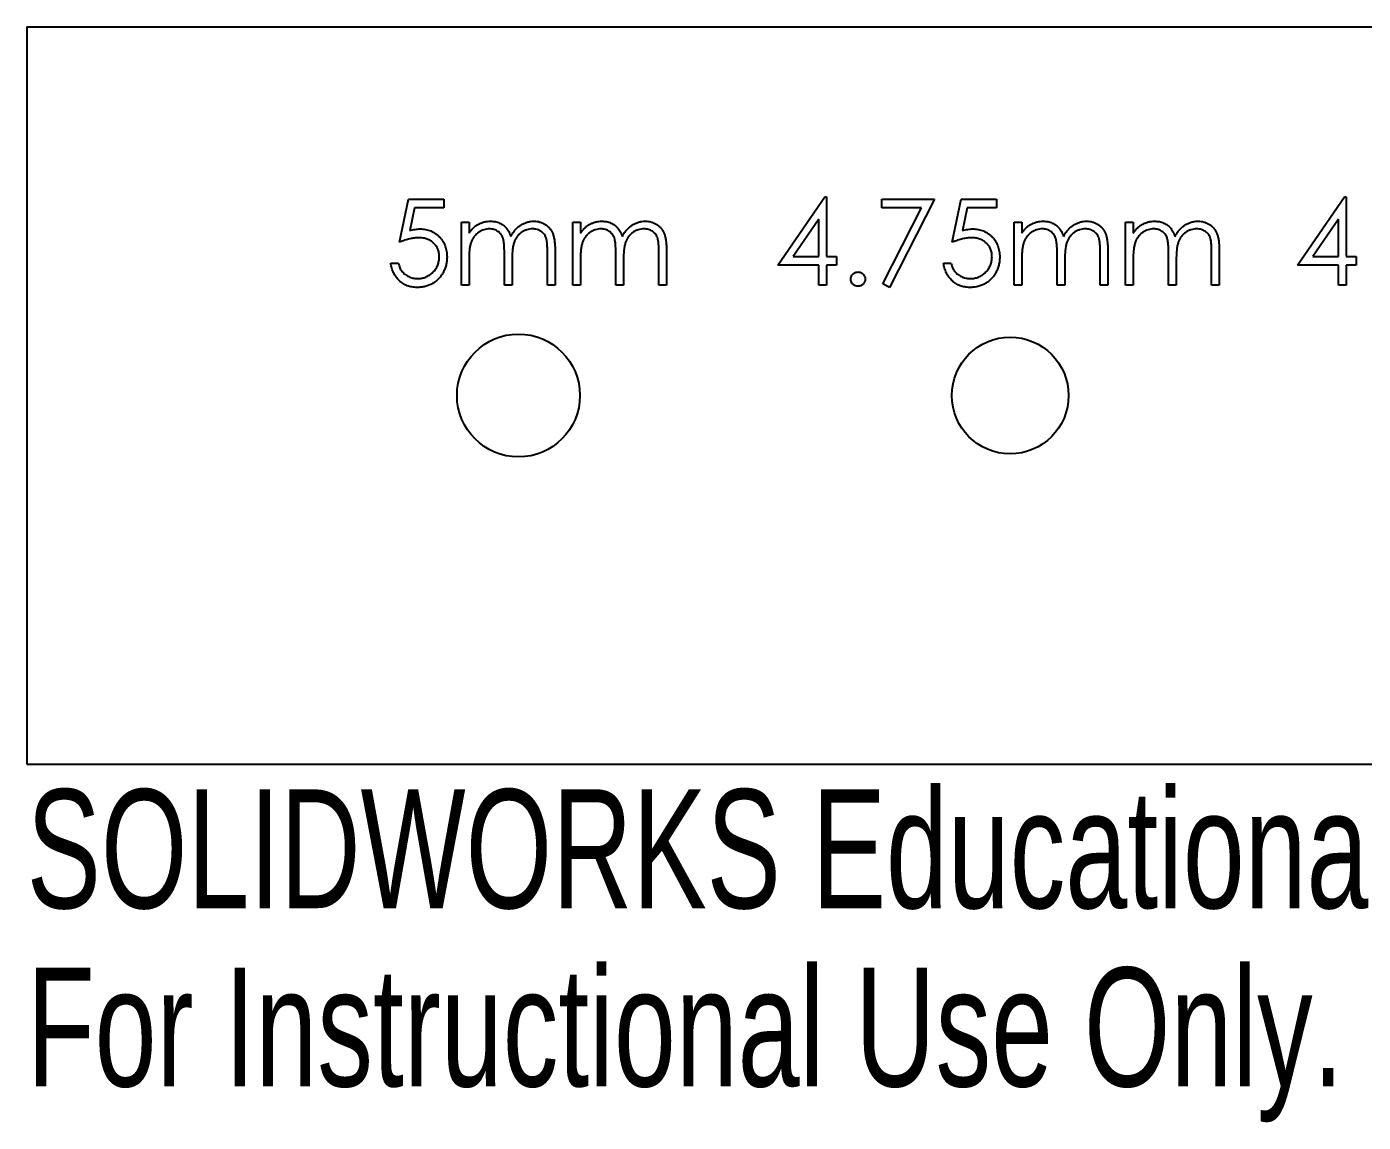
# Model space of a CAD drawing. Header units: millimetres. Extents: x 0 to 250, y -15 to 112.
# Drawn here: x 0 to 54.4, y -14.6 to 30 of the extents above; entities that cross this region are included whole.
import ezdxf

# ---------------------------------------------------------------- set-up
doc = ezdxf.new("R2010")
doc.units = ezdxf.units.MM
doc.styles.add('SLDTEXTSTYLE0', font='TXT', dxfattribs={"width": 0.7})

msp = doc.modelspace()

# ---------------------------------------------------------------- linework, layer by layer
at = {"color": 7, "linetype": 'Continuous', "lineweight": 25}
for p, q in [((0, 30), (0, 0)), ((0, 30), (250, 30)), ((15.163, 21.237), (15.522, 22.987)), ((15.522, 22.987), (16.958, 22.987)), ((16.958, 22.987), (16.958, 22.628)), ((30.554, 20.295), (32.465, 23.077)), ((32.465, 23.077), (32.529, 23.077)), ((32.529, 23.077), (32.529, 20.654)), ((34.772, 22.987), (36.926, 22.987)), ((34.772, 22.628), (34.772, 22.987)), ((36.926, 22.987), (35.086, 19.397)), ((37.644, 21.237), (38.003, 22.987)), ((38.003, 22.987), (39.439, 22.987)), ((39.439, 22.987), (39.439, 22.628)), ((51.689, 20.295), (53.599, 23.077)), ((53.599, 23.077), (53.663, 23.077)), ((53.663, 23.077), (53.663, 20.654)), ((15.768, 22.628), (15.579, 21.707)), ((16.958, 22.628), (15.768, 22.628)), ((36.395, 22.628), (34.772, 22.628)), ((34.815, 19.547), (36.395, 22.628)), ((38.248, 22.628), (38.06, 21.707)), ((39.439, 22.628), (38.248, 22.628)), ((17.676, 22.045), (17.99, 22.045)), ((17.676, 19.487), (17.676, 22.045)), ((17.99, 22.045), (17.99, 21.6)), ((22.208, 22.045), (22.522, 22.045)), ((22.208, 19.487), (22.208, 22.045)), ((22.522, 22.045), (22.522, 21.6)), ((32.214, 22.174), (31.171, 20.654)), ((32.214, 20.654), (32.214, 22.174)), ((40.157, 22.045), (40.471, 22.045)), ((40.157, 19.487), (40.157, 22.045)), ((40.471, 22.045), (40.471, 21.6)), ((44.689, 22.045), (45.003, 22.045)), ((44.689, 19.487), (44.689, 22.045)), ((45.003, 22.045), (45.003, 21.6)), ((53.349, 22.174), (52.306, 20.654)), ((53.349, 20.654), (53.349, 22.174)), ((19.426, 19.487), (19.426, 20.788)), ((21.176, 19.487), (21.176, 20.874)), ((21.49, 20.872), (21.49, 19.487)), ((23.958, 19.487), (23.958, 20.788)), ((25.708, 19.487), (25.708, 20.874)), ((26.022, 20.872), (26.022, 19.487)), ((41.907, 19.487), (41.907, 20.788)), ((43.657, 19.487), (43.657, 20.874)), ((43.971, 20.872), (43.971, 19.487)), ((46.439, 19.487), (46.439, 20.788)), ((48.189, 19.487), (48.189, 20.874)), ((48.503, 20.872), (48.503, 19.487)), ((14.804, 20.384), (15.118, 20.384)), ((17.99, 20.563), (17.99, 19.487)), ((19.74, 20.482), (19.74, 19.487)), ((22.522, 20.563), (22.522, 19.487)), ((24.272, 20.482), (24.272, 19.487)), ((32.214, 20.295), (30.554, 20.295)), ((31.171, 20.654), (32.214, 20.654)), ((32.214, 19.487), (32.214, 20.295)), ((32.529, 20.654), (32.932, 20.654)), ((32.529, 20.295), (32.529, 19.487)), ((32.932, 20.295), (32.529, 20.295)), ((32.932, 20.654), (32.932, 20.295)), ((37.285, 20.384), (37.599, 20.384)), ((40.471, 20.563), (40.471, 19.487)), ((42.221, 20.482), (42.221, 19.487)), ((45.003, 20.563), (45.003, 19.487)), ((46.753, 20.482), (46.753, 19.487)), ((53.349, 20.295), (51.689, 20.295)), ((52.306, 20.654), (53.349, 20.654)), ((53.349, 19.487), (53.349, 20.295)), ((53.663, 20.654), (54.067, 20.654)), ((53.663, 20.295), (53.663, 19.487)), ((54.067, 20.295), (53.663, 20.295)), ((54.067, 20.654), (54.067, 20.295)), ((17.99, 19.487), (17.676, 19.487)), ((19.74, 19.487), (19.426, 19.487)), ((21.49, 19.487), (21.176, 19.487)), ((22.522, 19.487), (22.208, 19.487)), ((24.272, 19.487), (23.958, 19.487)), ((26.022, 19.487), (25.708, 19.487)), ((32.529, 19.487), (32.214, 19.487)), ((35.086, 19.397), (34.815, 19.547)), ((40.471, 19.487), (40.157, 19.487)), ((42.221, 19.487), (41.907, 19.487)), ((43.971, 19.487), (43.657, 19.487)), ((45.003, 19.487), (44.689, 19.487)), ((46.753, 19.487), (46.439, 19.487)), ((48.503, 19.487), (48.189, 19.487)), ((53.663, 19.487), (53.349, 19.487)), ((0, 0), (250, 0))]:
    msp.add_line(p, q, dxfattribs=at)
for centre, radius in [((20, 15), 2.5), ((40, 15), 2.375)]:
    msp.add_circle(centre, radius, dxfattribs=at)
for points, knots in [([(15.579, 21.707), (15.616, 21.718), (15.688, 21.737), (15.794, 21.759), (15.894, 21.773), (15.96, 21.775), (15.991, 21.775)], [0, 0, 0, 0, 0.275068, 0.532901, 0.773973, 1, 1, 1, 1]), ([(15.991, 21.775), (16.03, 21.775), (16.107, 21.773), (16.22, 21.757), (16.327, 21.732), (16.429, 21.697), (16.526, 21.652), (16.617, 21.596), (16.703, 21.53), (16.783, 21.455), (16.855, 21.372), (16.919, 21.283), (16.973, 21.188), (17.017, 21.087), (17.052, 20.981), (17.075, 20.869), (17.09, 20.752), (17.092, 20.671), (17.093, 20.63)], [0, 0, 0, 0, 0.065808, 0.129394, 0.190894, 0.251281, 0.310815, 0.370371, 0.430768, 0.492881, 0.555104, 0.616067, 0.677256, 0.73826, 0.800762, 0.864778, 0.931045, 1, 1, 1, 1]), ([(17.99, 21.6), (18.018, 21.639), (18.073, 21.714), (18.161, 21.812), (18.25, 21.895), (18.314, 21.939), (18.345, 21.96)], [0, 0, 0, 0, 0.283595, 0.543395, 0.780646, 1, 1, 1, 1]), ([(18.817, 21.775), (18.779, 21.774), (18.704, 21.771), (18.592, 21.743), (18.485, 21.7), (18.383, 21.641), (18.289, 21.567), (18.207, 21.48), (18.138, 21.381), (18.093, 21.289), (18.063, 21.207), (18.043, 21.138), (18.027, 21.061), (18.014, 20.976), (18.002, 20.884), (17.996, 20.784), (17.991, 20.676), (17.99, 20.602), (17.99, 20.563)], [0, 0, 0, 0, 0.068677, 0.136871, 0.206114, 0.277538, 0.349772, 0.421251, 0.492911, 0.567027, 0.606614, 0.649704, 0.697303, 0.749086, 0.804881, 0.865485, 0.930237, 1, 1, 1, 1]), ([(18.345, 21.96), (18.387, 21.98), (18.47, 22.019), (18.601, 22.06), (18.736, 22.084), (18.826, 22.088), (18.872, 22.089)], [0, 0, 0, 0, 0.2537341, 0.5030351, 0.7500136, 1, 1, 1, 1]), ([(19.426, 20.788), (19.426, 20.824), (19.426, 20.895), (19.423, 20.996), (19.418, 21.088), (19.412, 21.171), (19.404, 21.244), (19.394, 21.309), (19.383, 21.364), (19.364, 21.425), (19.335, 21.491), (19.289, 21.562), (19.231, 21.625), (19.164, 21.678), (19.088, 21.722), (19.004, 21.753), (18.913, 21.772), (18.85, 21.774), (18.817, 21.775)], [0, 0, 0, 0, 0.08253, 0.158779, 0.227738, 0.289946, 0.345499, 0.393896, 0.436374, 0.472122, 0.536384, 0.599078, 0.661948, 0.726311, 0.791771, 0.858647, 0.927305, 1, 1, 1, 1]), ([(18.872, 22.089), (18.903, 22.088), (18.964, 22.086), (19.055, 22.073), (19.143, 22.05), (19.227, 22.017), (19.307, 21.978), (19.38, 21.932), (19.446, 21.88), (19.504, 21.821), (19.556, 21.751), (19.604, 21.67), (19.649, 21.576), (19.673, 21.508), (19.686, 21.472)], [0, 0, 0, 0, 0.084152, 0.166532, 0.248836, 0.331246, 0.412957, 0.490494, 0.566156, 0.639987, 0.716765, 0.802144, 0.895833, 1, 1, 1, 1]), ([(19.686, 21.472), (19.7, 21.497), (19.727, 21.545), (19.772, 21.614), (19.82, 21.678), (19.87, 21.738), (19.922, 21.794), (19.977, 21.845), (20.034, 21.891), (20.114, 21.945), (20.218, 22.003), (20.349, 22.053), (20.485, 22.084), (20.578, 22.088), (20.624, 22.089)], [0, 0, 0, 0, 0.071766, 0.141226, 0.209116, 0.27484, 0.339483, 0.402476, 0.464942, 0.526833, 0.647415, 0.765562, 0.881615, 1, 1, 1, 1]), ([(20.57, 21.775), (20.53, 21.774), (20.451, 21.771), (20.337, 21.743), (20.227, 21.7), (20.125, 21.637), (20.031, 21.562), (19.95, 21.473), (19.883, 21.373), (19.838, 21.28), (19.809, 21.196), (19.79, 21.123), (19.776, 21.04), (19.762, 20.947), (19.753, 20.845), (19.745, 20.732), (19.741, 20.61), (19.74, 20.526), (19.74, 20.482)], [0, 0, 0, 0, 0.068158, 0.134707, 0.201865, 0.270788, 0.340024, 0.408083, 0.476813, 0.547346, 0.58564, 0.628865, 0.677153, 0.730803, 0.789807, 0.854325, 0.924365, 1, 1, 1, 1]), ([(21.176, 20.874), (21.176, 20.906), (21.176, 20.969), (21.173, 21.06), (21.168, 21.142), (21.162, 21.216), (21.154, 21.282), (21.143, 21.34), (21.132, 21.391), (21.113, 21.447), (21.083, 21.509), (21.038, 21.576), (20.98, 21.634), (20.914, 21.684), (20.838, 21.725), (20.755, 21.755), (20.664, 21.773), (20.602, 21.774), (20.57, 21.775)], [0, 0, 0, 0, 0.078343, 0.1505633, 0.2161511, 0.2756798, 0.3287071, 0.3759044, 0.4173019, 0.4526927, 0.5172653, 0.5812166, 0.6453219, 0.7120245, 0.78013, 0.8502182, 0.9226485, 1, 1, 1, 1]), ([(20.624, 22.089), (20.667, 22.088), (20.751, 22.085), (20.873, 22.06), (20.987, 22.017), (21.093, 21.959), (21.188, 21.886), (21.271, 21.799), (21.34, 21.698), (21.386, 21.604), (21.417, 21.521), (21.436, 21.45), (21.453, 21.371), (21.467, 21.286), (21.477, 21.193), (21.484, 21.093), (21.49, 20.985), (21.49, 20.911), (21.49, 20.872)], [0, 0, 0, 0, 0.0756043, 0.147965, 0.218797, 0.2894704, 0.3597242, 0.4297077, 0.5004965, 0.574429, 0.6139473, 0.6571553, 0.7039728, 0.754939, 0.8097066, 0.868833, 0.9323855, 1, 1, 1, 1]), ([(22.522, 21.6), (22.55, 21.639), (22.605, 21.714), (22.694, 21.812), (22.782, 21.895), (22.846, 21.939), (22.877, 21.96)], [0, 0, 0, 0, 0.283595, 0.543395, 0.780646, 1, 1, 1, 1]), ([(23.349, 21.775), (23.311, 21.774), (23.236, 21.771), (23.124, 21.743), (23.017, 21.7), (22.915, 21.641), (22.821, 21.567), (22.739, 21.48), (22.67, 21.381), (22.625, 21.289), (22.595, 21.207), (22.576, 21.138), (22.559, 21.061), (22.546, 20.976), (22.534, 20.884), (22.528, 20.784), (22.523, 20.676), (22.522, 20.602), (22.522, 20.563)], [0, 0, 0, 0, 0.068677, 0.136871, 0.206114, 0.277538, 0.349772, 0.421251, 0.492911, 0.567027, 0.606614, 0.649704, 0.697303, 0.749086, 0.804881, 0.865485, 0.930237, 1, 1, 1, 1]), ([(22.877, 21.96), (22.919, 21.98), (23.002, 22.019), (23.133, 22.06), (23.268, 22.084), (23.358, 22.088), (23.404, 22.089)], [0, 0, 0, 0, 0.253734, 0.503035, 0.750014, 1, 1, 1, 1]), ([(23.958, 20.788), (23.958, 20.824), (23.958, 20.895), (23.955, 20.996), (23.95, 21.088), (23.944, 21.171), (23.936, 21.244), (23.926, 21.309), (23.915, 21.364), (23.896, 21.425), (23.867, 21.491), (23.821, 21.562), (23.763, 21.625), (23.696, 21.678), (23.62, 21.722), (23.536, 21.753), (23.445, 21.772), (23.382, 21.774), (23.349, 21.775)], [0, 0, 0, 0, 0.08253, 0.158779, 0.227738, 0.289946, 0.345499, 0.393896, 0.436374, 0.472122, 0.536384, 0.599078, 0.661948, 0.726311, 0.791771, 0.858647, 0.927305, 1, 1, 1, 1]), ([(23.404, 22.089), (23.435, 22.088), (23.496, 22.086), (23.587, 22.073), (23.675, 22.05), (23.759, 22.017), (23.839, 21.978), (23.912, 21.932), (23.978, 21.88), (24.036, 21.821), (24.088, 21.751), (24.136, 21.67), (24.181, 21.576), (24.205, 21.508), (24.218, 21.472)], [0, 0, 0, 0, 0.084152, 0.166532, 0.248836, 0.331246, 0.412957, 0.490494, 0.566156, 0.639987, 0.716765, 0.802144, 0.895833, 1, 1, 1, 1]), ([(24.218, 21.472), (24.232, 21.497), (24.259, 21.545), (24.304, 21.614), (24.352, 21.678), (24.402, 21.738), (24.454, 21.794), (24.509, 21.845), (24.567, 21.891), (24.646, 21.945), (24.75, 22.003), (24.881, 22.053), (25.017, 22.084), (25.11, 22.088), (25.156, 22.089)], [0, 0, 0, 0, 0.0717661, 0.1412255, 0.2091159, 0.2748397, 0.3394829, 0.4024763, 0.4649419, 0.5268326, 0.6474148, 0.7655615, 0.8816151, 1, 1, 1, 1]), ([(25.102, 21.775), (25.062, 21.774), (24.984, 21.771), (24.869, 21.743), (24.759, 21.7), (24.657, 21.637), (24.563, 21.562), (24.482, 21.473), (24.415, 21.373), (24.37, 21.28), (24.341, 21.196), (24.322, 21.123), (24.308, 21.04), (24.294, 20.947), (24.285, 20.845), (24.277, 20.732), (24.273, 20.61), (24.272, 20.526), (24.272, 20.482)], [0, 0, 0, 0, 0.068158, 0.134707, 0.201865, 0.270788, 0.340024, 0.408083, 0.476813, 0.547346, 0.58564, 0.628865, 0.677153, 0.730803, 0.789807, 0.854325, 0.924365, 1, 1, 1, 1]), ([(25.708, 20.874), (25.708, 20.906), (25.708, 20.969), (25.705, 21.06), (25.7, 21.142), (25.694, 21.216), (25.686, 21.282), (25.675, 21.34), (25.664, 21.391), (25.645, 21.447), (25.615, 21.509), (25.57, 21.576), (25.512, 21.634), (25.446, 21.684), (25.37, 21.725), (25.287, 21.755), (25.197, 21.773), (25.134, 21.774), (25.102, 21.775)], [0, 0, 0, 0, 0.078343, 0.150563, 0.216151, 0.27568, 0.328707, 0.375904, 0.417302, 0.452693, 0.517265, 0.581217, 0.645322, 0.712024, 0.78013, 0.850218, 0.922649, 1, 1, 1, 1]), ([(25.156, 22.089), (25.199, 22.088), (25.283, 22.085), (25.405, 22.06), (25.519, 22.017), (25.625, 21.959), (25.72, 21.886), (25.803, 21.799), (25.872, 21.698), (25.918, 21.604), (25.949, 21.521), (25.968, 21.45), (25.985, 21.371), (25.999, 21.286), (26.009, 21.193), (26.016, 21.093), (26.022, 20.985), (26.022, 20.911), (26.022, 20.872)], [0, 0, 0, 0, 0.075604, 0.147965, 0.218797, 0.28947, 0.359724, 0.429708, 0.500497, 0.574429, 0.613947, 0.657155, 0.703973, 0.754939, 0.809707, 0.868833, 0.932385, 1, 1, 1, 1]), ([(38.06, 21.707), (38.097, 21.718), (38.169, 21.737), (38.275, 21.759), (38.375, 21.773), (38.44, 21.775), (38.472, 21.775)], [0, 0, 0, 0, 0.275068, 0.532901, 0.773973, 1, 1, 1, 1]), ([(38.472, 21.775), (38.511, 21.775), (38.588, 21.773), (38.7, 21.757), (38.808, 21.732), (38.91, 21.697), (39.007, 21.652), (39.097, 21.596), (39.184, 21.53), (39.263, 21.455), (39.336, 21.372), (39.4, 21.283), (39.454, 21.188), (39.497, 21.087), (39.532, 20.981), (39.555, 20.869), (39.571, 20.752), (39.573, 20.671), (39.573, 20.63)], [0, 0, 0, 0, 0.065808, 0.129394, 0.190894, 0.251281, 0.310815, 0.370371, 0.430768, 0.492881, 0.555104, 0.616067, 0.677256, 0.73826, 0.800762, 0.864778, 0.931045, 1, 1, 1, 1]), ([(40.471, 21.6), (40.499, 21.639), (40.553, 21.714), (40.642, 21.812), (40.731, 21.895), (40.795, 21.939), (40.826, 21.96)], [0, 0, 0, 0, 0.283595, 0.543395, 0.780646, 1, 1, 1, 1]), ([(41.298, 21.775), (41.26, 21.774), (41.184, 21.771), (41.073, 21.743), (40.966, 21.7), (40.864, 21.641), (40.77, 21.567), (40.688, 21.48), (40.619, 21.381), (40.573, 21.289), (40.544, 21.207), (40.524, 21.138), (40.507, 21.061), (40.495, 20.976), (40.483, 20.884), (40.477, 20.784), (40.471, 20.676), (40.471, 20.602), (40.471, 20.563)], [0, 0, 0, 0, 0.068677, 0.136871, 0.206114, 0.277538, 0.349772, 0.421251, 0.492911, 0.567027, 0.606614, 0.649704, 0.697303, 0.749086, 0.804881, 0.865485, 0.930237, 1, 1, 1, 1]), ([(40.826, 21.96), (40.868, 21.98), (40.951, 22.019), (41.082, 22.06), (41.216, 22.084), (41.307, 22.088), (41.353, 22.089)], [0, 0, 0, 0, 0.253734, 0.503035, 0.750014, 1, 1, 1, 1]), ([(41.907, 20.788), (41.907, 20.824), (41.907, 20.895), (41.904, 20.996), (41.899, 21.088), (41.893, 21.171), (41.884, 21.244), (41.875, 21.309), (41.863, 21.364), (41.845, 21.425), (41.816, 21.491), (41.77, 21.562), (41.712, 21.625), (41.645, 21.678), (41.569, 21.722), (41.485, 21.753), (41.393, 21.772), (41.331, 21.774), (41.298, 21.775)], [0, 0, 0, 0, 0.08253, 0.158779, 0.227738, 0.289946, 0.345499, 0.393896, 0.436374, 0.472122, 0.536384, 0.599078, 0.661948, 0.726311, 0.791771, 0.858647, 0.927305, 1, 1, 1, 1]), ([(41.353, 22.089), (41.384, 22.088), (41.445, 22.086), (41.536, 22.073), (41.623, 22.05), (41.708, 22.017), (41.788, 21.978), (41.861, 21.932), (41.926, 21.88), (41.985, 21.821), (42.037, 21.751), (42.085, 21.67), (42.129, 21.576), (42.154, 21.508), (42.167, 21.472)], [0, 0, 0, 0, 0.084152, 0.166532, 0.248836, 0.331246, 0.412957, 0.490494, 0.566156, 0.639987, 0.716765, 0.802144, 0.895833, 1, 1, 1, 1]), ([(42.167, 21.472), (42.181, 21.497), (42.208, 21.545), (42.253, 21.614), (42.3, 21.678), (42.35, 21.738), (42.403, 21.794), (42.458, 21.845), (42.515, 21.891), (42.595, 21.945), (42.699, 22.003), (42.83, 22.053), (42.966, 22.084), (43.058, 22.088), (43.105, 22.089)], [0, 0, 0, 0, 0.071766, 0.141226, 0.209116, 0.27484, 0.339483, 0.402476, 0.464942, 0.526833, 0.647415, 0.765562, 0.881615, 1, 1, 1, 1]), ([(43.05, 21.775), (43.011, 21.774), (42.932, 21.771), (42.818, 21.743), (42.708, 21.7), (42.606, 21.637), (42.512, 21.562), (42.431, 21.473), (42.364, 21.373), (42.319, 21.28), (42.29, 21.196), (42.271, 21.123), (42.256, 21.04), (42.243, 20.947), (42.234, 20.845), (42.226, 20.732), (42.222, 20.61), (42.221, 20.526), (42.221, 20.482)], [0, 0, 0, 0, 0.068158, 0.134707, 0.201865, 0.270788, 0.340024, 0.408083, 0.476813, 0.547346, 0.58564, 0.628865, 0.677153, 0.730803, 0.789807, 0.854325, 0.924365, 1, 1, 1, 1]), ([(43.657, 20.874), (43.657, 20.906), (43.657, 20.969), (43.654, 21.06), (43.649, 21.142), (43.643, 21.216), (43.635, 21.282), (43.624, 21.34), (43.613, 21.391), (43.594, 21.447), (43.564, 21.509), (43.518, 21.576), (43.461, 21.634), (43.395, 21.684), (43.319, 21.725), (43.236, 21.755), (43.145, 21.773), (43.083, 21.774), (43.05, 21.775)], [0, 0, 0, 0, 0.078343, 0.150563, 0.216151, 0.27568, 0.328707, 0.375904, 0.417302, 0.452693, 0.517265, 0.581217, 0.645322, 0.712024, 0.78013, 0.850218, 0.922649, 1, 1, 1, 1]), ([(43.105, 22.089), (43.148, 22.088), (43.232, 22.085), (43.354, 22.06), (43.468, 22.017), (43.573, 21.959), (43.669, 21.886), (43.751, 21.799), (43.821, 21.698), (43.867, 21.604), (43.898, 21.521), (43.917, 21.45), (43.933, 21.371), (43.947, 21.286), (43.958, 21.193), (43.965, 21.093), (43.97, 20.985), (43.971, 20.911), (43.971, 20.872)], [0, 0, 0, 0, 0.075604, 0.147965, 0.218797, 0.28947, 0.359724, 0.429708, 0.500497, 0.574429, 0.613947, 0.657155, 0.703973, 0.754939, 0.809707, 0.868833, 0.932385, 1, 1, 1, 1]), ([(45.003, 21.6), (45.031, 21.639), (45.085, 21.714), (45.174, 21.812), (45.263, 21.895), (45.327, 21.939), (45.358, 21.96)], [0, 0, 0, 0, 0.283595, 0.543395, 0.780646, 1, 1, 1, 1]), ([(45.83, 21.775), (45.792, 21.774), (45.716, 21.771), (45.605, 21.743), (45.498, 21.7), (45.396, 21.641), (45.302, 21.567), (45.22, 21.48), (45.151, 21.381), (45.105, 21.289), (45.076, 21.207), (45.056, 21.138), (45.039, 21.061), (45.027, 20.976), (45.015, 20.884), (45.009, 20.784), (45.003, 20.676), (45.003, 20.602), (45.003, 20.563)], [0, 0, 0, 0, 0.068677, 0.136871, 0.206114, 0.277538, 0.349772, 0.421251, 0.492911, 0.567027, 0.606614, 0.649704, 0.697303, 0.749086, 0.804881, 0.865485, 0.930237, 1, 1, 1, 1]), ([(45.358, 21.96), (45.4, 21.98), (45.483, 22.019), (45.614, 22.06), (45.748, 22.084), (45.839, 22.088), (45.885, 22.089)], [0, 0, 0, 0, 0.253734, 0.503035, 0.750014, 1, 1, 1, 1]), ([(46.439, 20.788), (46.439, 20.824), (46.439, 20.895), (46.436, 20.996), (46.431, 21.088), (46.425, 21.171), (46.416, 21.244), (46.407, 21.309), (46.396, 21.364), (46.377, 21.425), (46.348, 21.491), (46.302, 21.562), (46.244, 21.625), (46.177, 21.678), (46.101, 21.722), (46.017, 21.753), (45.925, 21.772), (45.863, 21.774), (45.83, 21.775)], [0, 0, 0, 0, 0.08253, 0.158779, 0.227738, 0.289946, 0.345499, 0.393896, 0.436374, 0.472122, 0.536384, 0.599078, 0.661948, 0.726311, 0.791771, 0.858647, 0.927305, 1, 1, 1, 1]), ([(45.885, 22.089), (45.916, 22.088), (45.977, 22.086), (46.068, 22.073), (46.155, 22.05), (46.24, 22.017), (46.32, 21.978), (46.393, 21.932), (46.458, 21.88), (46.517, 21.821), (46.569, 21.751), (46.617, 21.67), (46.661, 21.576), (46.686, 21.508), (46.699, 21.472)], [0, 0, 0, 0, 0.084152, 0.1665323, 0.2488363, 0.3312461, 0.4129571, 0.4904943, 0.5661558, 0.6399873, 0.7167655, 0.8021439, 0.8958332, 1, 1, 1, 1]), ([(46.699, 21.472), (46.713, 21.497), (46.74, 21.545), (46.785, 21.614), (46.832, 21.678), (46.882, 21.738), (46.935, 21.794), (46.99, 21.845), (47.047, 21.891), (47.127, 21.945), (47.231, 22.003), (47.362, 22.053), (47.498, 22.084), (47.59, 22.088), (47.637, 22.089)], [0, 0, 0, 0, 0.071766, 0.141226, 0.209116, 0.27484, 0.339483, 0.402476, 0.464942, 0.526833, 0.647415, 0.765562, 0.881615, 1, 1, 1, 1]), ([(47.582, 21.775), (47.543, 21.774), (47.464, 21.771), (47.35, 21.743), (47.24, 21.7), (47.138, 21.637), (47.044, 21.562), (46.963, 21.473), (46.896, 21.373), (46.851, 21.28), (46.822, 21.196), (46.803, 21.123), (46.788, 21.04), (46.775, 20.947), (46.766, 20.845), (46.758, 20.732), (46.754, 20.61), (46.753, 20.526), (46.753, 20.482)], [0, 0, 0, 0, 0.068158, 0.134707, 0.201865, 0.270788, 0.340024, 0.408083, 0.476813, 0.547346, 0.58564, 0.628865, 0.677153, 0.730803, 0.789807, 0.854325, 0.924365, 1, 1, 1, 1]), ([(48.189, 20.874), (48.189, 20.906), (48.189, 20.969), (48.186, 21.06), (48.181, 21.142), (48.175, 21.216), (48.167, 21.282), (48.156, 21.34), (48.145, 21.391), (48.126, 21.447), (48.096, 21.509), (48.05, 21.576), (47.993, 21.634), (47.927, 21.684), (47.851, 21.725), (47.768, 21.755), (47.677, 21.773), (47.615, 21.774), (47.582, 21.775)], [0, 0, 0, 0, 0.078343, 0.150563, 0.216151, 0.27568, 0.328707, 0.375904, 0.417302, 0.452693, 0.517265, 0.581217, 0.645322, 0.712024, 0.78013, 0.850218, 0.922649, 1, 1, 1, 1]), ([(47.637, 22.089), (47.68, 22.088), (47.764, 22.085), (47.886, 22.06), (48, 22.017), (48.105, 21.959), (48.201, 21.886), (48.283, 21.799), (48.353, 21.698), (48.399, 21.604), (48.43, 21.521), (48.449, 21.45), (48.465, 21.371), (48.479, 21.286), (48.49, 21.193), (48.497, 21.093), (48.502, 20.985), (48.503, 20.911), (48.503, 20.872)], [0, 0, 0, 0, 0.075604, 0.147965, 0.218797, 0.28947, 0.359724, 0.429708, 0.500497, 0.574429, 0.613947, 0.657155, 0.703973, 0.754939, 0.809707, 0.868833, 0.932385, 1, 1, 1, 1]), ([(15.934, 21.416), (15.907, 21.416), (15.851, 21.415), (15.765, 21.406), (15.675, 21.392), (15.581, 21.372), (15.482, 21.346), (15.379, 21.316), (15.272, 21.279), (15.2, 21.251), (15.163, 21.237)], [0, 0, 0, 0, 0.102203, 0.211023, 0.3251, 0.446502, 0.573788, 0.708901, 0.850358, 1, 1, 1, 1]), ([(16.779, 20.644), (16.778, 20.672), (16.777, 20.727), (16.766, 20.807), (16.748, 20.883), (16.722, 20.955), (16.69, 21.024), (16.651, 21.088), (16.603, 21.148), (16.549, 21.203), (16.49, 21.254), (16.424, 21.297), (16.354, 21.334), (16.28, 21.365), (16.2, 21.388), (16.116, 21.405), (16.027, 21.414), (15.966, 21.416), (15.934, 21.416)], [0, 0, 0, 0, 0.065351, 0.127916, 0.18836, 0.247216, 0.30563, 0.36377, 0.422661, 0.482687, 0.5433, 0.604118, 0.664965, 0.727413, 0.791468, 0.858055, 0.927037, 1, 1, 1, 1]), ([(38.415, 21.416), (38.388, 21.416), (38.332, 21.415), (38.246, 21.406), (38.156, 21.392), (38.062, 21.372), (37.963, 21.346), (37.86, 21.316), (37.753, 21.279), (37.681, 21.251), (37.644, 21.237)], [0, 0, 0, 0, 0.102203, 0.211023, 0.3251, 0.446502, 0.573788, 0.708901, 0.850358, 1, 1, 1, 1]), ([(39.259, 20.644), (39.259, 20.672), (39.257, 20.727), (39.247, 20.807), (39.229, 20.883), (39.203, 20.955), (39.171, 21.024), (39.131, 21.088), (39.084, 21.148), (39.03, 21.203), (38.971, 21.254), (38.905, 21.297), (38.835, 21.334), (38.761, 21.365), (38.681, 21.388), (38.597, 21.405), (38.508, 21.414), (38.447, 21.416), (38.415, 21.416)], [0, 0, 0, 0, 0.065351, 0.127916, 0.18836, 0.247216, 0.30563, 0.36377, 0.422661, 0.482687, 0.5433, 0.604118, 0.664965, 0.727413, 0.791468, 0.858055, 0.927037, 1, 1, 1, 1]), ([(15.872, 19.397), (15.837, 19.398), (15.769, 19.399), (15.668, 19.413), (15.571, 19.434), (15.479, 19.464), (15.391, 19.503), (15.307, 19.551), (15.227, 19.606), (15.152, 19.671), (15.083, 19.742), (15.021, 19.819), (14.966, 19.901), (14.919, 19.988), (14.878, 20.08), (14.846, 20.177), (14.821, 20.279), (14.81, 20.349), (14.804, 20.384)], [0, 0, 0, 0, 0.065421, 0.128708, 0.190236, 0.250724, 0.310637, 0.370766, 0.431615, 0.493523, 0.555883, 0.617342, 0.678668, 0.740711, 0.802985, 0.866803, 0.932347, 1, 1, 1, 1]), ([(15.118, 20.384), (15.126, 20.351), (15.141, 20.287), (15.174, 20.197), (15.213, 20.116), (15.261, 20.045), (15.317, 19.982), (15.382, 19.927), (15.454, 19.877), (15.535, 19.835), (15.619, 19.799), (15.708, 19.775), (15.798, 19.759), (15.86, 19.757), (15.89, 19.756)], [0, 0, 0, 0, 0.094687, 0.181994, 0.264377, 0.34218, 0.418618, 0.496509, 0.577369, 0.661511, 0.746733, 0.831258, 0.915206, 1, 1, 1, 1]), ([(17.093, 20.63), (17.092, 20.602), (17.091, 20.545), (17.084, 20.461), (17.071, 20.379), (17.054, 20.298), (17.031, 20.22), (17.004, 20.143), (16.97, 20.068), (16.934, 19.994), (16.893, 19.924), (16.847, 19.859), (16.798, 19.796), (16.746, 19.739), (16.69, 19.685), (16.63, 19.636), (16.568, 19.591), (16.501, 19.551), (16.432, 19.514), (16.359, 19.484), (16.285, 19.456), (16.208, 19.435), (16.127, 19.418), (16.045, 19.406), (15.959, 19.398), (15.901, 19.397), (15.872, 19.397)], [0, 0, 0, 0, 0.0440145, 0.0874341, 0.1301184, 0.1725537, 0.2145548, 0.2562981, 0.2984382, 0.340849, 0.3827152, 0.423924, 0.4642462, 0.5040737, 0.5438619, 0.5835667, 0.6230943, 0.6632291, 0.7035513, 0.7439379, 0.7845413, 0.8257501, 0.8677574, 0.9107452, 0.9549144, 1, 1, 1, 1]), ([(15.89, 19.756), (15.92, 19.757), (15.979, 19.759), (16.066, 19.771), (16.15, 19.79), (16.23, 19.819), (16.307, 19.854), (16.381, 19.898), (16.451, 19.95), (16.518, 20.009), (16.579, 20.074), (16.632, 20.143), (16.677, 20.217), (16.715, 20.295), (16.744, 20.377), (16.764, 20.462), (16.776, 20.552), (16.778, 20.613), (16.779, 20.644)], [0, 0, 0, 0, 0.064207, 0.126425, 0.18768, 0.248216, 0.308305, 0.369661, 0.431699, 0.495947, 0.559758, 0.622295, 0.683911, 0.745092, 0.80674, 0.869087, 0.93329, 1, 1, 1, 1]), ([(38.353, 19.397), (38.318, 19.398), (38.249, 19.399), (38.149, 19.413), (38.052, 19.434), (37.96, 19.464), (37.872, 19.503), (37.788, 19.551), (37.708, 19.606), (37.633, 19.671), (37.564, 19.742), (37.502, 19.819), (37.447, 19.901), (37.399, 19.988), (37.359, 20.08), (37.327, 20.177), (37.301, 20.279), (37.29, 20.349), (37.285, 20.384)], [0, 0, 0, 0, 0.065421, 0.128708, 0.190236, 0.250724, 0.310637, 0.370766, 0.431615, 0.493523, 0.555883, 0.617342, 0.678668, 0.740711, 0.802985, 0.866803, 0.932347, 1, 1, 1, 1]), ([(37.599, 20.384), (37.607, 20.351), (37.622, 20.287), (37.654, 20.197), (37.694, 20.116), (37.742, 20.045), (37.798, 19.982), (37.863, 19.927), (37.935, 19.877), (38.015, 19.835), (38.1, 19.799), (38.189, 19.775), (38.279, 19.759), (38.34, 19.757), (38.371, 19.756)], [0, 0, 0, 0, 0.094687, 0.181994, 0.264377, 0.34218, 0.418618, 0.496509, 0.577369, 0.661511, 0.746733, 0.831258, 0.915206, 1, 1, 1, 1]), ([(39.573, 20.63), (39.573, 20.602), (39.571, 20.545), (39.565, 20.461), (39.552, 20.379), (39.534, 20.298), (39.512, 20.22), (39.485, 20.143), (39.451, 20.068), (39.415, 19.994), (39.373, 19.924), (39.328, 19.859), (39.279, 19.796), (39.227, 19.739), (39.171, 19.685), (39.111, 19.636), (39.049, 19.591), (38.982, 19.551), (38.913, 19.514), (38.84, 19.484), (38.766, 19.456), (38.688, 19.435), (38.608, 19.418), (38.525, 19.406), (38.44, 19.398), (38.382, 19.397), (38.353, 19.397)], [0, 0, 0, 0, 0.044014, 0.087434, 0.130118, 0.172554, 0.214555, 0.256298, 0.298438, 0.340849, 0.382715, 0.423924, 0.464246, 0.504074, 0.543862, 0.583567, 0.623094, 0.663229, 0.703551, 0.743938, 0.784541, 0.82575, 0.867757, 0.910745, 0.954914, 1, 1, 1, 1]), ([(38.371, 19.756), (38.401, 19.757), (38.46, 19.759), (38.547, 19.771), (38.631, 19.79), (38.711, 19.819), (38.788, 19.854), (38.861, 19.898), (38.932, 19.95), (38.999, 20.009), (39.059, 20.074), (39.113, 20.143), (39.158, 20.217), (39.196, 20.295), (39.224, 20.377), (39.245, 20.462), (39.257, 20.552), (39.258, 20.613), (39.259, 20.644)], [0, 0, 0, 0, 0.0642073, 0.1264247, 0.1876803, 0.2482164, 0.3083051, 0.369661, 0.4316986, 0.4959469, 0.559758, 0.6222954, 0.6839106, 0.7450924, 0.8067402, 0.8690866, 0.93329, 1, 1, 1, 1]), ([(33.516, 19.734), (33.517, 19.753), (33.519, 19.792), (33.536, 19.847), (33.563, 19.897), (33.6, 19.942), (33.645, 19.979), (33.695, 20.006), (33.75, 20.022), (33.788, 20.024), (33.807, 20.025)], [0, 0, 0, 0, 0.129097, 0.252046, 0.373905, 0.501038, 0.628171, 0.751376, 0.872426, 1, 1, 1, 1]), ([(33.807, 19.442), (33.788, 19.443), (33.75, 19.445), (33.695, 19.462), (33.645, 19.489), (33.6, 19.526), (33.563, 19.571), (33.536, 19.622), (33.519, 19.676), (33.517, 19.714), (33.516, 19.734)], [0, 0, 0, 0, 0.127757, 0.249414, 0.372796, 0.500111, 0.62861, 0.750643, 0.873768, 1, 1, 1, 1]), ([(33.807, 20.025), (33.827, 20.024), (33.865, 20.022), (33.92, 20.006), (33.97, 19.979), (34.015, 19.942), (34.052, 19.897), (34.08, 19.848), (34.096, 19.792), (34.098, 19.753), (34.099, 19.734)], [0, 0, 0, 0, 0.127519, 0.249986, 0.371792, 0.49887, 0.625948, 0.748492, 0.870959, 1, 1, 1, 1]), ([(34.099, 19.734), (34.098, 19.714), (34.096, 19.677), (34.08, 19.621), (34.051, 19.572), (34.015, 19.526), (33.97, 19.489), (33.92, 19.462), (33.865, 19.445), (33.827, 19.443), (33.807, 19.442)], [0, 0, 0, 0, 0.126178, 0.248821, 0.37154, 0.499984, 0.627244, 0.749226, 0.872298, 1, 1, 1, 1])]:
    msp.add_open_spline(points, degree=3, knots=knots, dxfattribs=at)

# ---------------------------------------------------------------- texts
at = {"color": 7, "linetype": 'Continuous', "char_height": 4.83362, "attachment_point": 1, "style": 'SLDTEXTSTYLE0'}
for s, insert in [('SOLIDWORKS Educational Product.', (0, -1.02)), ('For Instructional Use Only.', (0, -8.27))]:
    msp.add_mtext(s, dxfattribs=dict(at, insert=insert))

doc.saveas('drawing.dxf')
